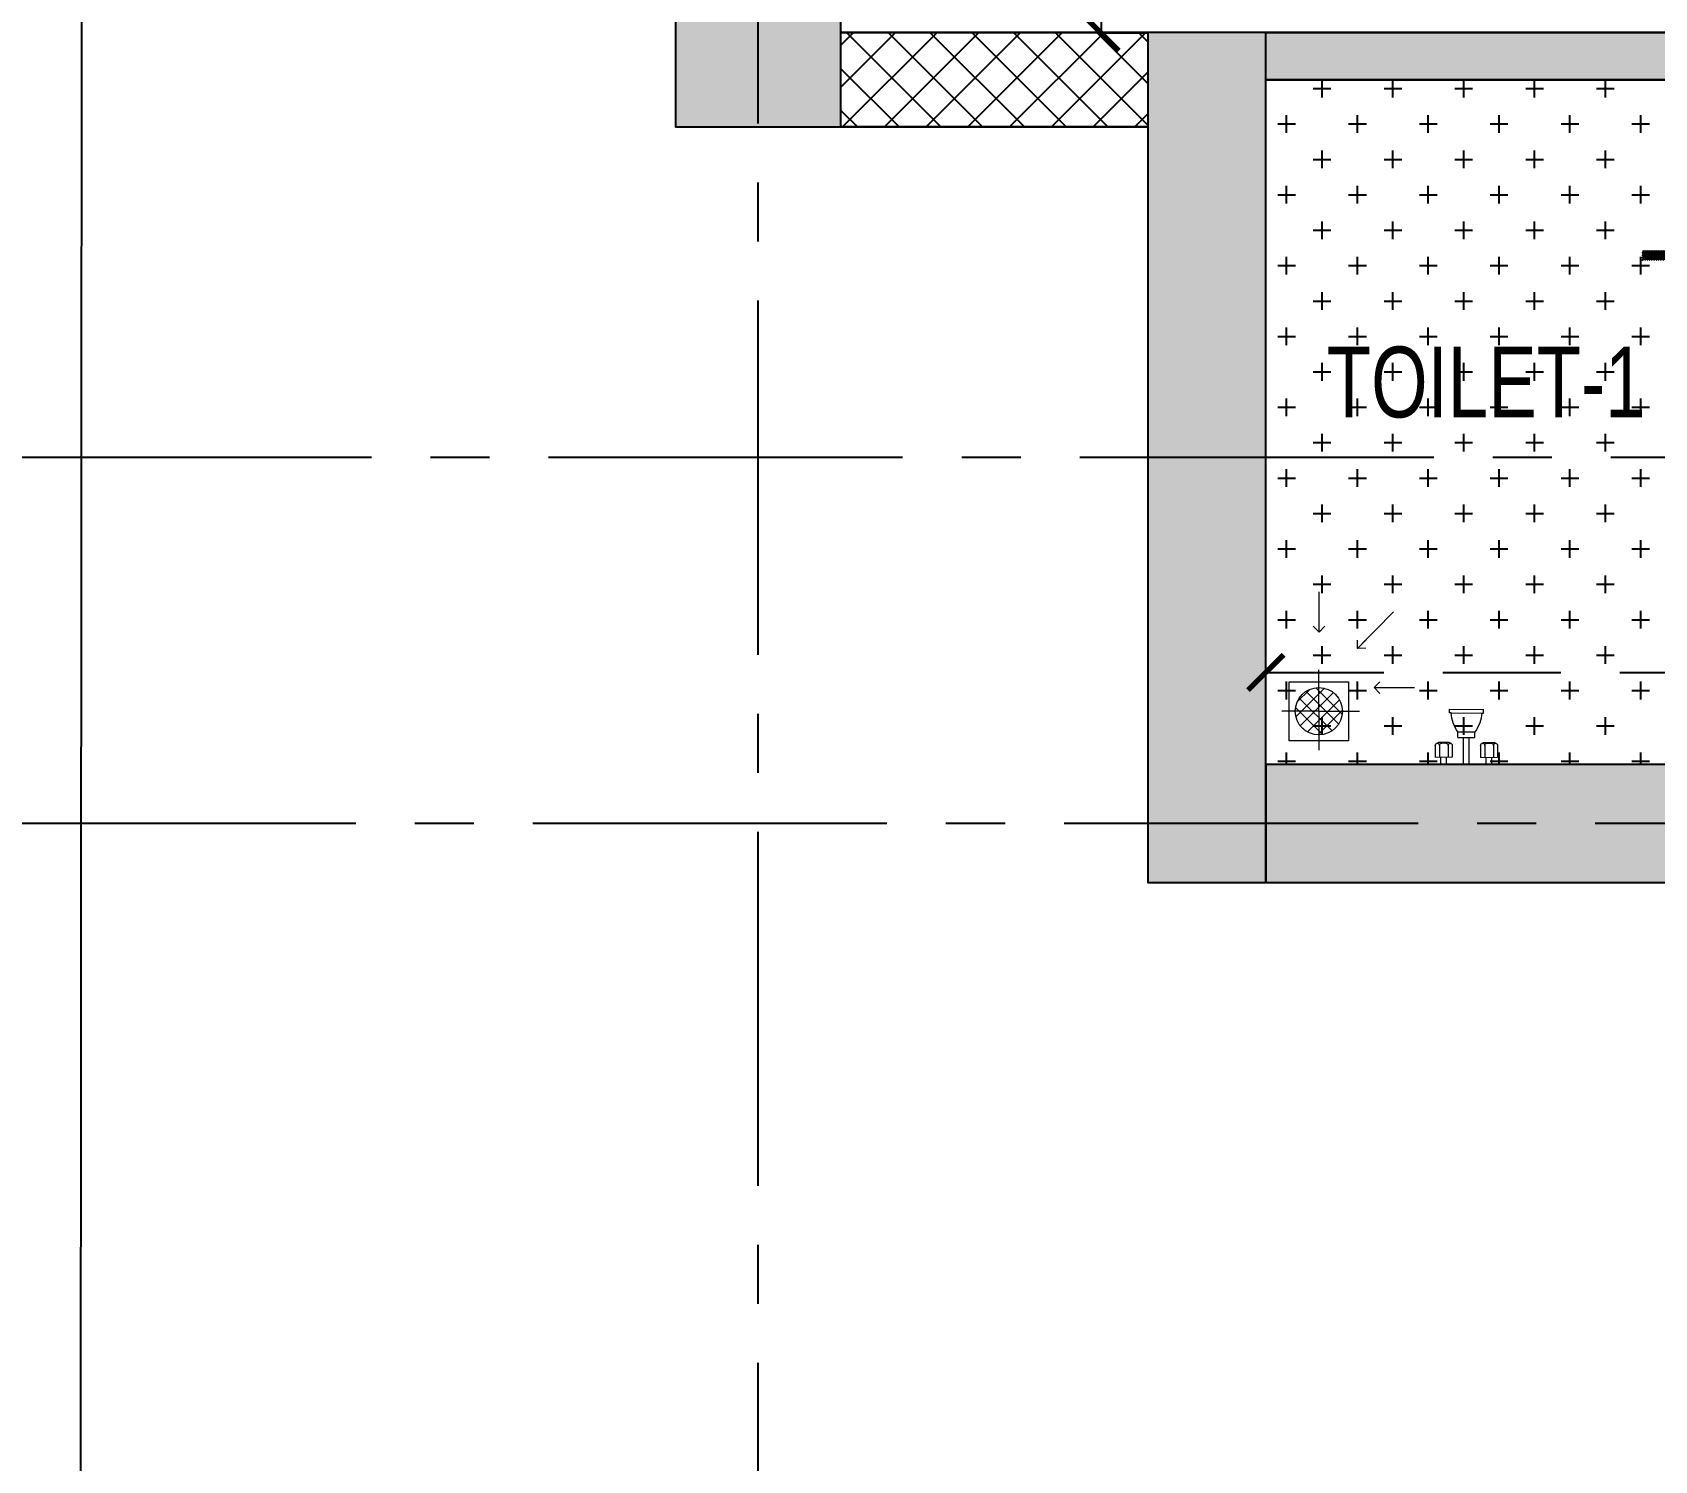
# Model space of a CAD drawing. Header units: millimetres. Extents: x 1180970 to 1231451, y -5737889 to -5695638.
# Drawn here: x 1194030 to 1197466, y -5709325 to -5706300 of the extents above; entities that cross this region are included whole.
import ezdxf

# ---------------------------------------------------------------- set-up
doc = ezdxf.new("R2010")
doc.units = ezdxf.units.MM
doc.header["$LTSCALE"] = 1000
doc.header["$MEASUREMENT"] = 0
for name, pattern in [('2BHK-A - BACK$0$AUDIT_D_120904163729-0', [0]), ('AUDIT_D_120904163729-0', [0]), ('T8(T9 IS SIMILAR) - GROUND FLOOR - DIMENSION & TEXTING$0$HIDDEN', [0.375, 0.25, -0.125]), ('T8_REFUGE COLUMNS$0$CENTER2', [1.125, 0.75, -0.125, 0.125, -0.125])]:
    doc.linetypes.add(name, pattern=pattern)
doc.layers.get('0').update_dxf_attribs({"linetype": 'AUDIT_D_120904163729-0'})
for name, color, linetype in [('2BHK-A - BACK$0$A-HATCH -160', 251, '2BHK-A - BACK$0$AUDIT_D_120904163729-0'), ('2BHK-A - BACK$0$a-tile drop', 3, 'Continuous'), ('2BHK-A - BACK$0$APT PLANS-typ$0$TILEDROP', 3, 'Continuous'), ('2BHK-A - BACK$1$A-TOI SUNK 50MM', 8, 'Continuous'), ('A-GARDEN PARTITION', 1, 'Continuous'), ('T8(T9 IS SIMILAR) - GROUND FLOOR - DIMENSION & TEXTING$0$A-DIMENSIONS', 2, 'T8(T9 IS SIMILAR) - GROUND FLOOR - DIMENSION & TEXTING$0$HIDDEN'), ('T8_REFUGE COLUMNS$0$A-CENTERLINE', 193, 'T8_REFUGE COLUMNS$0$CENTER2'), ('T8_REFUGE COLUMNS$0$A-RCC COLS', 3, 'Continuous')]:
    doc.layers.add(name, color=color, linetype=linetype)
for name, color, linetype, lineweight in [('2BHK-A - BACK$1$A-WALL- 160', 6, 'Continuous', 30), ('2BHK-A - BACK$2$a-TOI-fixtures', 251, 'Continuous', 0), ('T8(T9 IS SIMILAR) - GROUND FLOOR - DIMENSION & TEXTING$0$a-Text', 4, 'Continuous', 0), ('T8(T9 IS SIMILAR) - GROUND FLOOR$0$D&W', 8, 'Continuous', 25)]:
    doc.layers.add(name, color=color, linetype=linetype, lineweight=lineweight)
doc.layers.add('T8_REFUGE COLUMNS$0$COL-HATCH', color=7, linetype='Continuous', lineweight=25, true_color=0xa3a3a3)
doc.styles.add('2BHK-A - BACK$1$Romans 1', font='romans.shx', dxfattribs={"height": 100})
doc.styles.add('T8(T9 IS SIMILAR) - GROUND FLOOR - DIMENSION & TEXTING$0$ARIAL ARROW', font='swisscl.ttf')
doc.styles.add('T8(T9 IS SIMILAR) - GROUND FLOOR - DIMENSION & TEXTING$0$Romans 1', font='romans.shx', dxfattribs={"height": 100})
doc.dimstyles.new('2BHK-A - BACK$1$ALPINE S', dxfattribs={"dimscale": 0, "dimtxt": 100, "dimasz": 75, "dimexe": 0, "dimexo": 0, "dimgap": 75, "dimtad": 1, "dimdec": 0, "dimzin": 0, "dimdsep": 46, "dimtxsty": '2BHK-A - BACK$1$Romans 1', "dimblk": '2BHK-A - BACK$1$_ArchTick', "dimcen": 0.09, "dimclrd": 256, "dimclre": 256, "dimclrt": 7, "dimadec": 0, "dimazin": 0, "dimtfac": 1, "dimtdec": 0, "dimtofl": 0, "dimtmove": 1, "dimatfit": 0, "dimldrblk": '2BHK-A - BACK$1$_Open90', "dimfxl": 1, "dimtolj": 1, "dimtzin": 0, "dimarcsym": 0})
doc.dimstyles.new('T8(T9 IS SIMILAR) - GROUND FLOOR - DIMENSION & TEXTING$0$ALPINE S', dxfattribs={"dimscale": 0, "dimtxt": 100, "dimasz": 75, "dimexe": 0, "dimexo": 0, "dimgap": 75, "dimtad": 1, "dimdec": 0, "dimzin": 0, "dimdsep": 46, "dimtxsty": 'T8(T9 IS SIMILAR) - GROUND FLOOR - DIMENSION & TEXTING$0$Romans 1', "dimblk": 'T8(T9 IS SIMILAR) - GROUND FLOOR - DIMENSION & TEXTING$0$_ArchTick', "dimcen": 0.09, "dimclrd": 256, "dimclre": 256, "dimclrt": 7, "dimadec": 0, "dimazin": 0, "dimtfac": 1, "dimtdec": 0, "dimtofl": 0, "dimtmove": 1, "dimatfit": 0, "dimldrblk": 'T8(T9 IS SIMILAR) - GROUND FLOOR - DIMENSION & TEXTING$0$_Open90', "dimfxl": 1, "dimtolj": 1, "dimtzin": 0, "dimarcsym": 0})

# ---------------------------------------------------------------- blocks, each defined once
blk = doc.blocks.new('2BHK-A - BACK$1$Type-A-First Floor Plan-bottom-up$0$FLOOR TRAP-flat-6')
at = {"layer": '2BHK-A - BACK$2$a-TOI-fixtures'}
h = blk.add_hatch(dxfattribs=at)
h.set_pattern_fill('ACET-2D-_USER', color=256, scale=20, angle=45, style=0, double=1, pattern_type=0)
h.set_pattern_definition([(45, (-789896.981, 5385770.066), (-14.142135624, 14.142135624), []), (135, (-789896.981, 5385770.066), (-14.142135624, -14.142135624), [])])
edge = h.paths.add_edge_path()
edge.add_arc((150, 150), 50, 0, 360)
for q in [(150, 228.6), (67.6, 150), (237.4, 150), (150, 63.6)]:
    blk.add_line((150, 150), q, dxfattribs=at)
blk.add_lwpolyline([(87.5, 212.5), (212.5, 212.5), (212.5, 87.5), (87.5, 87.5)], close=True, dxfattribs=at)
blk.add_circle((150, 150), 50, dxfattribs=at)
blk = doc.blocks.new('2BHK-A - BACK$1$SH-flat-2')
at = {"color": 0}
for p, q in [((0.1, 54), (14.6, 54)), ((0.1, 42), (14.6, 42)), ((39.7, 38.7), (14.5, 38.7)), ((14.6, 30), (14.7, 66)), ((39.8, 57.2), (14.6, 57.2)), ((39.9, 65.9), (14.7, 66)), ((44.6, 43), (44.6, 52.2)), ((45.9, 36.2), (45.9, 59)), ((108.5, 35.8), (116.3, 35.8)), ((108.5, 32.4), (108.5, 35.8)), ((116.2, -36.2), (116.3, 35.8)), ((0, -6), (0, 6)), ((0, 6), (56.3, 5.9)), ((39.8, 29.9), (14.6, 30)), ((43.4, 31.6), (44.7, 33.1)), ((56.2, -18.1), (56.3, 17.9)), ((56.3, 17.9), (68.3, 17.9)), ((68.2, -18.1), (68.3, 17.9)), ((108.4, -32.8), (108.5, 32.4)), ((0, -6), (56.3, -6.1)), ((14.5, -30), (14.4, -66)), ((39.7, -30.1), (14.5, -30)), ((43.3, -31.7), (44.6, -33.3)), ((56.2, -18.1), (68.2, -18.1)), ((108.4, -32.8), (108.4, -36.2)), ((-0.1, -42), (14.4, -42)), ((-0.1, -54), (14.4, -54)), ((39.5, -57.3), (14.3, -57.3)), ((39.6, -38.8), (14.4, -38.8)), ((39.6, -66.1), (14.4, -66)), ((44.4, -43.2), (44.4, -52.4)), ((45.7, -36.4), (45.7, -59.2)), ((108.4, -36.2), (116.2, -36.2))]:
    blk.add_line(p, q, dxfattribs=at)
for centre, radius, start, end in [((39.8, 43.5), 4.8, 269.8776, 359.8776), ((39.7, 33.9), 4.8, 359.8776, 89.8776), ((39.8, 62), 4.8, 269.8776, 359.8776), ((39.8, 52.2), 4.8, 359.8776, 89.8776), ((39.8, 34.7), 4.8, 269.8776, 359.8776), ((39.9, 61.1), 4.8, 359.8776, 89.8776), ((41.1, 59), 4.8, 359.8776, 46.4449), ((41.1, 36.2), 4.8, 319.2258, 359.8776), ((114.8, -47.9), 80.5, 94.4595, 125.2375), ((39.6, -34), 4.8, 269.8776, 359.8776), ((39.7, -34.9), 4.8, 359.8776, 89.8776), ((40.9, -36.4), 4.8, 359.8776, 40.5294), ((115, 47.4), 80.5, 234.5177, 265.2957), ((39.5, -52.4), 4.8, 269.8776, 359.8776), ((39.5, -62.1), 4.8, 359.8776, 89.8776), ((39.6, -43.6), 4.8, 359.8776, 89.8776), ((39.6, -61.3), 4.8, 269.8776, 359.8776), ((40.9, -59.2), 4.8, 313.3103, 359.8776)]:
    blk.add_arc(centre, radius, start, end, dxfattribs=at)
blk = doc.blocks.new('2BHK-A - BACK$0$TILE DROP -x')
at = {"layer": '2BHK-A - BACK$0$APT PLANS-typ$0$TILEDROP'}
h = blk.add_hatch(dxfattribs=at)
h.set_pattern_fill('ACET-2D-ANSI31', color=8, scale=27, angle=90, style=0)
h.set_pattern_definition([(135, (583590.9237, -2384968.1492), (-2.3864853865, -2.3864853865), [])])
h.paths.add_polyline_path([(-58303, -19205.9), (-58303, -19151.2), (-58284.2, -19151.2), (-58284.2, -19205.9)])
edge = h.paths.add_edge_path()
edge.add_line((-58303, -19258.5), (-58323.9, -19258.5))
edge.add_line((-58303, -19205.9), (-58303, -19258.5))
edge.add_line((-58323.7, -19205.9), (-58303, -19205.9))
edge.add_line((-58323.7, -19258.5), (-58323.7, -19205.9))
at = {"layer": '2BHK-A - BACK$0$APT PLANS-typ$0$TILEDROP', "color": 1}
blk.add_line((-58252, -19205.9), (-58336, -19205.9), dxfattribs=at)
at = {"layer": '2BHK-A - BACK$0$APT PLANS-typ$0$TILEDROP', "color": 20, "const_width": 3}
for points in [[(-58284.2, -19205.9), (-58284.2, -19151.2)], [(-58303, -19258.5), (-58303, -19205.9)], [(-58303, -19205.9), (-58284.2, -19205.9)]]:
    blk.add_lwpolyline(points, dxfattribs=at)
blk = doc.blocks.new('2BHK-A - BACK$1$_ArchTick')
at = {"color": 0, "linetype": 'ByBlock', "const_width": 0.15}
blk.add_lwpolyline([(-0.5, -0.5), (0.5, 0.5)], dxfattribs=at)
blk = doc.blocks.new('2BHK-A - BACK$1$_Open90')
at = {"color": 0, "linetype": 'ByBlock', "lineweight": -2}
for p, q in [((0, 0), (-1, 0)), ((-0.5, 0.5), (0, 0)), ((0, 0), (-0.5, -0.5))]:
    blk.add_line(p, q, dxfattribs=at)
blk = doc.blocks.new('T8_REFUGE COLUMNS')
at = {"layer": 'T8_REFUGE COLUMNS$0$COL-HATCH', "linetype": 'ByBlock'}
h = blk.add_hatch(color=256, dxfattribs=at)
h.dxf.hatch_style = 1
h.paths.add_polyline_path([(1195742.1, -5705649.9), (1195392.1, -5705649.9), (1195392.1, -5706499.9), (1195742.1, -5706499.9)])
h = blk.add_hatch(color=256, dxfattribs=at)
h.dxf.hatch_style = 1
h.paths.add_polyline_path([(1196642.1, -5706299.9), (1196392.1, -5706299.9), (1196392.1, -5708099.9), (1196642.1, -5708099.9)])
h = blk.add_hatch(color=256, dxfattribs=at)
h.dxf.hatch_style = 1
h.paths.add_polyline_path([(1196642.1, -5708099.9), (1199252.1, -5708099.9), (1199252.1, -5707849.9), (1196642.1, -5707849.9)])
at = {"layer": 'T8_REFUGE COLUMNS$0$A-CENTERLINE'}
for p, q in [((1195567.1, -5727867.6), (1195567.1, -5698299.6)), ((1217248.2, -5707199.9), (1182156.9, -5707199.9)), ((1217215, -5707974.9), (1182156.9, -5707974.9))]:
    blk.add_line(p, q, dxfattribs=at)
at = {"layer": 'T8_REFUGE COLUMNS$0$A-RCC COLS', "linetype": 'ByBlock'}
for points in [[(1195742.1, -5705649.9), (1195392.1, -5705649.9), (1195392.1, -5706499.9), (1195742.1, -5706499.9)], [(1196642.1, -5706299.9), (1196392.1, -5706299.9), (1196392.1, -5708099.9), (1196642.1, -5708099.9)], [(1196642.1, -5708099.9), (1199252.1, -5708099.9), (1199252.1, -5707849.9), (1196642.1, -5707849.9)]]:
    blk.add_lwpolyline(points, close=True, dxfattribs=at)
blk = doc.blocks.new('T8(T9 IS SIMILAR) - GROUND FLOOR - DIMENSION & TEXTING$0$_ArchTick')
at = {"color": 0, "linetype": 'ByBlock', "const_width": 0.15}
blk.add_lwpolyline([(-0.5, -0.5), (0.5, 0.5)], dxfattribs=at)
blk = doc.blocks.new('*D709')
at = {"layer": 'T8(T9 IS SIMILAR) - GROUND FLOOR - DIMENSION & TEXTING$0$A-DIMENSIONS', "linetype": 'T8(T9 IS SIMILAR) - GROUND FLOOR - DIMENSION & TEXTING$0$HIDDEN', "lineweight": -2, "transparency": 16777216}
for p, q in [((1196642.3, -5707850.9), (1196642.3, -5707655.2)), ((1199092.3, -5707851.3), (1199092.3, -5707655.2))]:
    blk.add_line(p, q, dxfattribs=at)
at = {"layer": 'T8(T9 IS SIMILAR) - GROUND FLOOR - DIMENSION & TEXTING$0$A-DIMENSIONS', "lineweight": -2, "transparency": 16777216}
blk.add_line((1196642.3, -5707655.2), (1199092.3, -5707655.2), dxfattribs=at)
at = {"layer": 'T8(T9 IS SIMILAR) - GROUND FLOOR - DIMENSION & TEXTING$0$A-DIMENSIONS', "linetype": 'ByBlock', "lineweight": -2, "transparency": 16777216, "xscale": 75, "yscale": 75, "zscale": 75, "rotation": 180}
blk.add_blockref('T8(T9 IS SIMILAR) - GROUND FLOOR - DIMENSION & TEXTING$0$_ArchTick', (1196642.3, -5707655.2), dxfattribs=at)
at = {"layer": 'T8(T9 IS SIMILAR) - GROUND FLOOR - DIMENSION & TEXTING$0$A-DIMENSIONS', "linetype": 'ByBlock', "lineweight": -2, "transparency": 16777216, "xscale": 75, "yscale": 75, "zscale": 75}
blk.add_blockref('T8(T9 IS SIMILAR) - GROUND FLOOR - DIMENSION & TEXTING$0$_ArchTick', (1199092.3, -5707655.2), dxfattribs=at)
at = {"layer": 'T8(T9 IS SIMILAR) - GROUND FLOOR - DIMENSION & TEXTING$0$A-DIMENSIONS', "color": 7, "linetype": 'ByBlock', "transparency": 16777216, "insert": (1197867.3, -5707530.2), "char_height": 100, "attachment_point": 5, "style": 'T8(T9 IS SIMILAR) - GROUND FLOOR - DIMENSION & TEXTING$0$Romans 1'}
blk.add_mtext('\\A1;2450', dxfattribs=at)
blk = doc.blocks.new('T8(T9 IS SIMILAR) - GROUND FLOOR - DIMENSION & TEXTING$0$_Open90')
at = {"color": 0, "linetype": 'ByBlock', "lineweight": -2}
for p, q in [((-0.5, 0.5), (0, 0)), ((0, 0), (-1, 0)), ((0, 0), (-0.5, -0.5))]:
    blk.add_line(p, q, dxfattribs=at)
blk = doc.blocks.new('*D663')
at = {"layer": 'T8(T9 IS SIMILAR) - GROUND FLOOR - DIMENSION & TEXTING$0$A-DIMENSIONS', "linetype": 'T8(T9 IS SIMILAR) - GROUND FLOOR - DIMENSION & TEXTING$0$HIDDEN', "lineweight": -2, "transparency": 16777216}
for p, q in [((1196320.7, -5702350.7), (1196293.4, -5702350.7)), ((1196392.3, -5706300.9), (1196293.4, -5706300.9))]:
    blk.add_line(p, q, dxfattribs=at)
at = {"layer": 'T8(T9 IS SIMILAR) - GROUND FLOOR - DIMENSION & TEXTING$0$A-DIMENSIONS', "lineweight": -2, "transparency": 16777216}
blk.add_line((1196293.4, -5702350.7), (1196293.4, -5706300.9), dxfattribs=at)
at = {"layer": 'T8(T9 IS SIMILAR) - GROUND FLOOR - DIMENSION & TEXTING$0$A-DIMENSIONS', "linetype": 'ByBlock', "lineweight": -2, "transparency": 16777216, "xscale": 75, "yscale": 75, "zscale": 75}
for p, rotation in [((1196293.4, -5702350.7), 90), ((1196293.4, -5706300.9), 270)]:
    blk.add_blockref('T8(T9 IS SIMILAR) - GROUND FLOOR - DIMENSION & TEXTING$0$_ArchTick', p, dxfattribs=dict(at, rotation=rotation))
at = {"layer": 'T8(T9 IS SIMILAR) - GROUND FLOOR - DIMENSION & TEXTING$0$A-DIMENSIONS', "color": 7, "linetype": 'ByBlock', "transparency": 16777216, "insert": (1196168.4, -5704325.8), "char_height": 100, "attachment_point": 5, "rotation": 90, "style": 'T8(T9 IS SIMILAR) - GROUND FLOOR - DIMENSION & TEXTING$0$Romans 1'}
blk.add_mtext('\\A1;3950', dxfattribs=at)
blk = doc.blocks.new('*D664')
at = {"layer": 'T8(T9 IS SIMILAR) - GROUND FLOOR - DIMENSION & TEXTING$0$A-DIMENSIONS', "linetype": 'T8(T9 IS SIMILAR) - GROUND FLOOR - DIMENSION & TEXTING$0$HIDDEN', "lineweight": -2, "transparency": 16777216}
for p, q in [((1195742.1, -5706300.9), (1195742.1, -5706072.7)), ((1198342.3, -5706301.3), (1198342.3, -5706072.7))]:
    blk.add_line(p, q, dxfattribs=at)
at = {"layer": 'T8(T9 IS SIMILAR) - GROUND FLOOR - DIMENSION & TEXTING$0$A-DIMENSIONS', "lineweight": -2, "transparency": 16777216}
blk.add_line((1195742.1, -5706072.7), (1198342.3, -5706072.7), dxfattribs=at)
at = {"layer": 'T8(T9 IS SIMILAR) - GROUND FLOOR - DIMENSION & TEXTING$0$A-DIMENSIONS', "linetype": 'ByBlock', "lineweight": -2, "transparency": 16777216, "xscale": 75, "yscale": 75, "zscale": 75, "rotation": 180}
blk.add_blockref('T8(T9 IS SIMILAR) - GROUND FLOOR - DIMENSION & TEXTING$0$_ArchTick', (1195742.1, -5706072.7), dxfattribs=at)
at = {"layer": 'T8(T9 IS SIMILAR) - GROUND FLOOR - DIMENSION & TEXTING$0$A-DIMENSIONS', "linetype": 'ByBlock', "lineweight": -2, "transparency": 16777216, "xscale": 75, "yscale": 75, "zscale": 75}
blk.add_blockref('T8(T9 IS SIMILAR) - GROUND FLOOR - DIMENSION & TEXTING$0$_ArchTick', (1198342.3, -5706072.7), dxfattribs=at)
at = {"layer": 'T8(T9 IS SIMILAR) - GROUND FLOOR - DIMENSION & TEXTING$0$A-DIMENSIONS', "color": 7, "linetype": 'ByBlock', "transparency": 16777216, "insert": (1197042.2, -5705947.7), "char_height": 100, "attachment_point": 5, "style": 'T8(T9 IS SIMILAR) - GROUND FLOOR - DIMENSION & TEXTING$0$Romans 1'}
blk.add_mtext('\\A1;2600', dxfattribs=at)
blk = doc.blocks.new('2BHK-A - BACK$1$A$C1DA736AB')
at = {"color": 0, "linetype": 'ByBlock'}
for points in [[(117, 0.4, 0), (202.3, 0.4, 0)], [(81.7, -82.8, 0), (158.2, -159.9, 0)], [(0.4, -117, 0), (0.4, -202.3, 0)]]:
    blk.add_leader(points, dimstyle='2BHK-A - BACK$1$ALPINE S', override={"dimscale": 1, "dimasz": 25, "dimtad": 0, "dimfxl": 5, "dimtfill": 1, "dimarcsym": 1}, dxfattribs=at)
blk = doc.blocks.new('2BHK-A - BACK')
at = {"layer": '2BHK-A - BACK$0$A-HATCH -160', "linetype": 'ByBlock'}
h = blk.add_hatch(dxfattribs=at)
h.set_pattern_fill('ZIGZAG', color=256, scale=250)
h.set_pattern_definition([(9e-15, (-0.22, 0.45), (31.25, 31.25), [31.25, -31.25]), (90, (31.03, 0.45), (-31.25, 31.25), [31.25, -31.25])])
h.paths.add_polyline_path([(1196642.1, -5706299.9), (1198342.2, -5706299.9), (1198342.2, -5706399.9), (1196642.1, -5706399.9)])
h.paths.add_polyline_path([(1199382.6, -5705299.9), (1199382.6, -5705199.9), (1201592.2, -5705199.9), (1201592.2, -5705299.9), (1200442.1, -5705299.9), (1200442.1, -5705399.9), (1200342.1, -5705399.9), (1200342.1, -5705299.9)])
h.paths.add_polyline_path([(1200442.1, -5706399.9), (1201341.8, -5706399.9), (1201341.8, -5706299.9), (1200442.1, -5706299.9)])
h.paths.add_polyline_path([(1202091.8, -5706299.9), (1202691.8, -5706299.9), (1202691.8, -5706399.9), (1202091.8, -5706399.9)])
h.paths.add_polyline_path([(1204892.1, -5708749.5), (1204992.1, -5708749.5), (1204992.1, -5707999.9), (1204892.1, -5707999.9)])
h.paths.add_polyline_path([(1204892.1, -5709649.5), (1204992.1, -5709649.5), (1204992.1, -5710549.5), (1204892.1, -5710549.5)])
h.paths.add_polyline_path([(1200142, -5708600.5), (1200257, -5708600.5), (1200257.1, -5708700.5), (1200042, -5708700.5), (1200042, -5708099.9), (1200142, -5708099.9)])
h.paths.add_polyline_path([(1202792.1, -5701189.9), (1203427.1, -5701189.9), (1203427.1, -5701089.9), (1202792.1, -5701089.9)])
h = blk.add_hatch(dxfattribs=at)
h.set_pattern_fill('ANSI37', color=256, scale=500)
h.paths.add_polyline_path([(1195742.4, -5706499.9), (1196391.8, -5706499.9), (1196391.8, -5706299.9), (1195742.4, -5706299.9)])
at = {"layer": '2BHK-A - BACK$1$A-TOI SUNK 50MM'}
h = blk.add_hatch(dxfattribs=at)
h.set_pattern_fill('CROSS', color=256, scale=300, style=0)
h.set_pattern_definition([(9e-15, (54492.616, 14881.46), (75, 75), [37.5, -112.5]), (90, (54511.366, 14862.71), (-75, 75), [37.5, -112.5])])
h.paths.add_polyline_path([(1196642.1, -5706399.9), (1199092.2, -5706399.9), (1199092.2, -5707849.9), (1196642.1, -5707849.9)])
h.paths.add_polyline_path([(1202691.8, -5706399.9), (1200442.1, -5706399.9), (1200442.1, -5707850.3), (1202692.3, -5707850.3)])
blk.add_lwpolyline([(1196642.1, -5706399.9), (1199092.2, -5706399.9), (1199092.2, -5707849.9), (1196642.1, -5707849.9)], close=True, dxfattribs=at)
at = {"layer": '2BHK-A - BACK$1$A-WALL- 160', "linetype": 'ByBlock'}
for p, q in [((1195742.1, -5706299.9), (1196391.8, -5706299.9)), ((1196642.1, -5706299.9), (1198342.2, -5706299.9)), ((1196642.1, -5706399.9), (1198342.2, -5706399.9)), ((1195742.1, -5706499.9), (1196391.8, -5706499.9))]:
    blk.add_line(p, q, dxfattribs=at)
at = {"layer": '2BHK-A - BACK$0$a-tile drop', "xscale": -0.9999999999999998, "rotation": 270.0003204097974}
blk.add_blockref('2BHK-A - BACK$0$TILE DROP -x', (1216697.7, -5648459.2), dxfattribs=at)
at = {"layer": '2BHK-A - BACK$2$a-TOI-fixtures'}
for name, p, xscale, rotation in [('2BHK-A - BACK$1$A$C1DA736AB', (1196754.6, -5707687), -1, 180), ('2BHK-A - BACK$1$SH-flat-2', (1197067.2, -5707849.6, 0), -0.999999999999994, 269.877592600283)]:
    blk.add_blockref(name, p, dxfattribs=dict(at, xscale=xscale, rotation=rotation))
at = {"layer": '2BHK-A - BACK$2$a-TOI-fixtures', "extrusion": (0, 0, -1), "xscale": -1, "zscale": -1, "rotation": 270}
blk.add_blockref('2BHK-A - BACK$1$Type-A-First Floor Plan-bottom-up$0$FLOOR TRAP-flat-6', (-1196904.6, -5707887.4), dxfattribs=at)
blk = doc.blocks.new('T8(T9 IS SIMILAR) - GROUND FLOOR')
at = {"layer": 'T8(T9 IS SIMILAR) - GROUND FLOOR$0$D&W', "linetype": 'ByBlock'}
for name in ['T8_REFUGE COLUMNS', '2BHK-A - BACK']:
    blk.add_blockref(name, (0, 0), dxfattribs=at)
blk = doc.blocks.new('T8(T9 IS SIMILAR) - GROUND FLOOR - DIMENSION & TEXTING')
at = {"layer": 'T8(T9 IS SIMILAR) - GROUND FLOOR - DIMENSION & TEXTING$0$a-Text', "style": 'T8(T9 IS SIMILAR) - GROUND FLOOR - DIMENSION & TEXTING$0$ARIAL ARROW'}
blk.add_text('TOILET-1', height=150, dxfattribs=at).set_placement((1196771.4, -5707115.1))
at = {"layer": 'T8(T9 IS SIMILAR) - GROUND FLOOR - DIMENSION & TEXTING$0$A-DIMENSIONS', "linetype": 'ByBlock'}
dim = blk.add_linear_dim(base=(1196293.4, -5706300.9), p1=(1196320.7, -5702350.7), p2=(1196392.3, -5706300.9, -0.7), angle=270, dimstyle='T8(T9 IS SIMILAR) - GROUND FLOOR - DIMENSION & TEXTING$0$ALPINE S', override={"dimscale": 1, "dimfxl": 5, "dimarcsym": 1}, dxfattribs=at)
dim.commit()
dim.dimension.update_dxf_attribs({"geometry": '*D663', "text_midpoint": (1196168.4, -5704325.8)})
for base, p1, p2, picture, middle in [((1198342.3, -5706072.7), (1195742.1, -5706300.9), (1198342.3, -5706301.3), '*D664', (1197042.2, -5705947.7)), ((1199092.3, -5707655.2), (1196642.3, -5707850.9, -0.7), (1199092.3, -5707851.3), '*D709', (1197867.3, -5707530.2))]:
    dim = blk.add_linear_dim(base=base, p1=p1, p2=p2, dimstyle='T8(T9 IS SIMILAR) - GROUND FLOOR - DIMENSION & TEXTING$0$ALPINE S', override={"dimscale": 1, "dimfxl": 5, "dimarcsym": 1}, dxfattribs=at)
    dim.commit()
    dim.dimension.update_dxf_attribs({"geometry": picture, "text_midpoint": middle})

msp = doc.modelspace()

# ---------------------------------------------------------------- block references
at = {"linetype": 'ByBlock'}
msp.add_blockref('T8(T9 IS SIMILAR) - GROUND FLOOR', (0, 0), dxfattribs=at)

# ---------------------------------------------------------------- next in the draw order: block references
msp.add_blockref('T8(T9 IS SIMILAR) - GROUND FLOOR - DIMENSION & TEXTING', (0, 0), dxfattribs=at)

# ---------------------------------------------------------------- next in the draw order: linework, layer by layer
at = {"layer": 'A-GARDEN PARTITION'}
msp.add_line((1194132.8, -5709938.9, -4.9), (1194135.5, -5705250.3, -4.9), dxfattribs=at)

doc.saveas('drawing.dxf')
